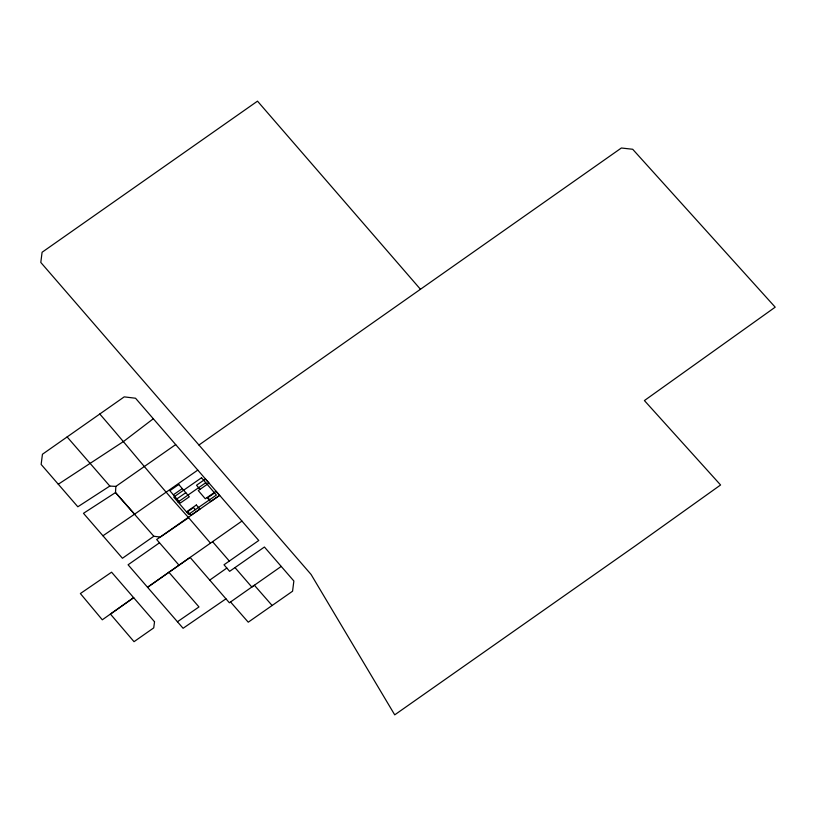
<?xml version="1.0" encoding="UTF-8"?>
<svg xmlns="http://www.w3.org/2000/svg" width="816" height="816" viewBox="0 0 816 816"><rect width="100%" height="100%" fill="white"/><g stroke="black" fill="none" stroke-linecap="round" stroke-linejoin="round"><path stroke-width="1.22" d="M175.695 444.587L115.862 486.418L115.495 492.548L153.826 536.255L160.252 537.061L219.647 495.332M153.306 418.761L123.553 441.466L58.293 484.235M198.951 445.026L621.374 148.002L632.696 149.267L775.2 307.173L644.405 400.564L720.579 484.979L635.419 545.802L394.72 714.847L311.069 574.454L40.8 262.446L42.085 252.266L257.499 101.153L420.291 289.078M209.743 580.105L226.828 568.058L229.633 571.333L264.415 547.016L293.862 581.002L292.567 591.212L248.248 622.19L230.54 601.973M226.828 568.058L224.002 564.784L258.764 540.488L135.538 398.239L124.216 396.872L42.442 454.257L41.147 464.437L77.826 506.777L109.813 486.061L115.862 486.418M153.826 536.255L122.441 558.266L83.477 513.315L115.505 492.568L134.609 514.162L197.778 470.098M159.508 542.793L128.081 564.784L147.543 587.275L190.108 557.42L229.388 602.789L254.378 585.235L272.126 605.513M241.954 521.067L147.543 587.275L183.09 628.279L225.961 598.832M281.224 566.416L251.818 587.041L234.998 567.599M173.349 494.812L182.284 488.6M176.868 498.913L185.803 492.701M178 502.034L205.785 482.715M186.793 512.275L193.535 507.583L195.33 509.674M214.577 492.956L207.835 497.648L209.62 499.729M177.429 621.751L198.982 606.941L168.922 572.291M102.959 535.775L134.609 514.162M210.487 543.14L188.629 517.701L156.662 539.529L179.02 565.202M188.629 517.701C158.1 483.908 129.632 448.382 99.776 414.008M109.813 486.061L67.126 436.927M212.568 541.691L229.347 561.082M200.042 489.345L196.523 485.245L205.459 479.033L208.978 483.133L198.268 490.579L205.306 498.77L216.016 491.324L219.535 495.424L210.599 501.636L207.08 497.536M154.53 621.772L153.734 627.881L134.028 641.682L110.425 614.081L133.64 597.669L154.53 621.772M133.64 597.669L102.306 619.803L80.376 593.548L111.578 572.189L133.64 597.669M178.765 484.5L169.83 490.712L180.387 503.003L189.322 496.791L178.765 484.5M201.521 477.758L173.737 497.077L188.588 514.366L216.373 495.047L201.521 477.758M196.36 504.992L187.425 511.204L190.944 515.294L199.879 509.082L196.36 504.992"/></g></svg>
